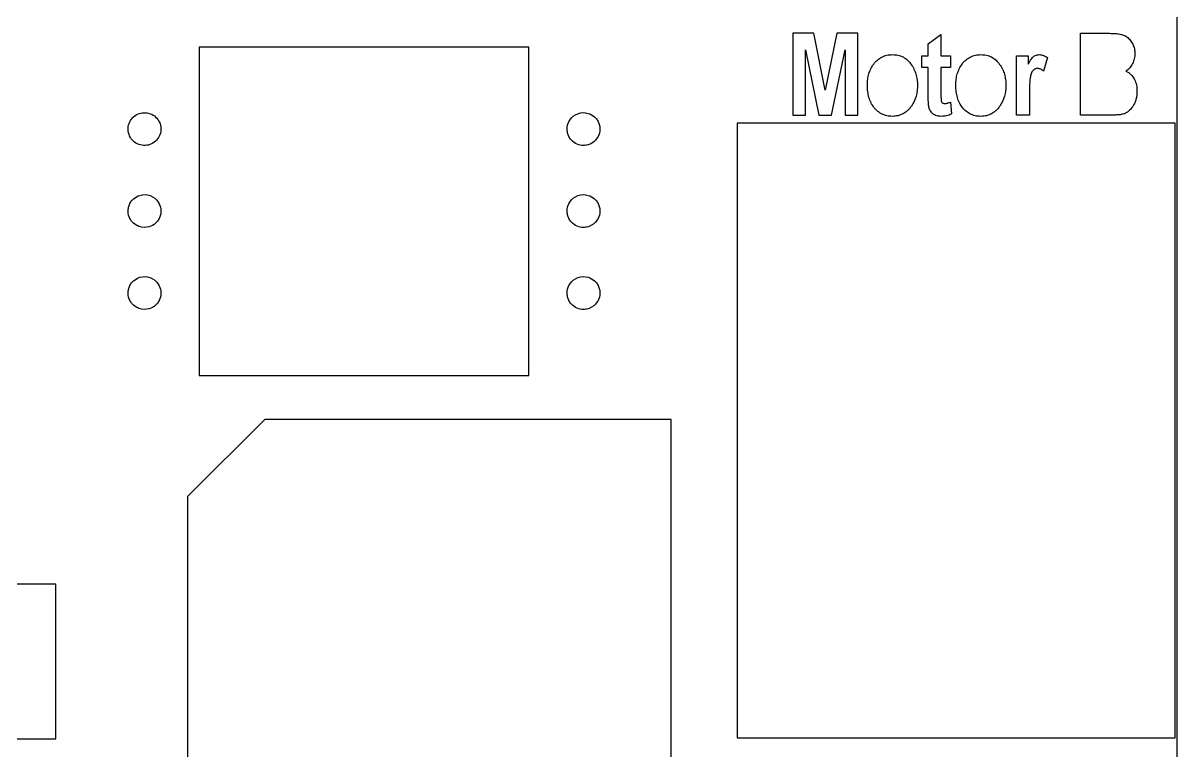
# Model space of a CAD drawing. Header units: millimetres. Extents: x -165 to 165, y -165 to 165.
# Drawn here: x 37.17 to 58.27, y -95.84 to -82.53 of the extents above; entities that cross this region are included whole.
import ezdxf

# ---------------------------------------------------------------- set-up
doc = ezdxf.new("R2010")
doc.units = ezdxf.units.MM
doc.layers.get('0').update_dxf_attribs({"linetype": 'CONTINUOUS'})

msp = doc.modelspace()

# ---------------------------------------------------------------- linework, layer by layer
for p, q in [((53.72, -82.903), (53.953, -82.732)), ((53.953, -82.732), (53.953, -83.122)), ((56.505, -84.213), (56.505, -82.713)), ((56.505, -82.713), (57.009, -82.713)), ((53.72, -83.122), (53.72, -82.903)), ((53.603, -83.336), (53.603, -83.122)), ((53.603, -83.122), (53.72, -83.122)), ((53.953, -83.122), (54.129, -83.122)), ((54.129, -83.122), (54.129, -83.336)), ((55.336, -84.213), (55.336, -83.122)), ((55.336, -83.122), (55.551, -83.122)), ((55.551, -83.122), (55.551, -83.277)), ((55.901, -83.157), (55.827, -83.403)), ((53.72, -83.336), (53.603, -83.336)), ((53.72, -83.818), (53.72, -83.336)), ((54.129, -83.336), (53.953, -83.336)), ((53.953, -83.336), (53.953, -83.787)), ((55.57, -83.876), (55.57, -84.213)), ((54.127, -83.971), (54.148, -84.189)), ((55.57, -84.213), (55.336, -84.213)), ((56.925, -84.213), (56.505, -84.213))]:
    msp.add_line(p, q)
for points in [[(58.268, -104.844), (15.268, -104.844), (15.268, -61.844), (58.268, -61.844)], [(51.246, -84.213), (51.479, -84.213), (51.479, -83.013), (51.719, -84.213), (51.956, -84.213), (52.2, -83.013), (52.2, -84.213), (52.434, -84.213), (52.434, -82.713), (52.051, -82.713), (51.84, -83.756), (51.632, -82.713), (51.246, -82.713)], [(40.394, -88.972), (46.419, -88.972), (46.419, -82.965), (40.394, -82.965)], [(58.238, -84.357), (50.23, -84.357), (50.23, -95.602), (58.238, -95.602)], [(49.024, -89.775), (41.591, -89.775), (40.182, -91.185), (40.182, -97.409), (41.388, -98.616), (49.024, -98.616)], [(35.759, -95.618), (37.771, -95.618), (37.771, -92.792), (35.759, -92.792)]]:
    msp.add_lwpolyline(points, close=True)
for points, knots in [([(57.009, -82.713), (57.05, -82.713), (57.079, -82.714), (57.098, -82.715), (57.125, -82.716), (57.154, -82.718), (57.185, -82.722), (57.218, -82.726), (57.247, -82.732), (57.272, -82.739), (57.3, -82.748), (57.327, -82.761), (57.351, -82.778), (57.374, -82.795), (57.395, -82.815), (57.414, -82.839), (57.432, -82.862), (57.448, -82.887), (57.461, -82.914), (57.474, -82.94), (57.484, -82.968), (57.49, -82.997), (57.493, -83.011), (57.495, -83.026), (57.496, -83.041), (57.497, -83.051), (57.498, -83.065), (57.499, -83.085)], [0, 0, 0, 0, 0.125, 0.125, 0.125, 0.25, 0.25, 0.25, 0.375, 0.375, 0.375, 0.5, 0.5, 0.5, 0.625, 0.625, 0.625, 0.75, 0.75, 0.75, 0.875, 0.875, 0.875, 0.9375, 0.9375, 0.9375, 1, 1, 1, 1]), ([(52.609, -83.652), (52.61, -83.63), (52.61, -83.613), (52.611, -83.602), (52.612, -83.585), (52.614, -83.568), (52.616, -83.553), (52.62, -83.52), (52.627, -83.487), (52.637, -83.455), (52.646, -83.424), (52.658, -83.393), (52.673, -83.362), (52.688, -83.331), (52.705, -83.302), (52.724, -83.276), (52.744, -83.248), (52.767, -83.224), (52.791, -83.202), (52.815, -83.181), (52.843, -83.162), (52.873, -83.147), (52.903, -83.132), (52.934, -83.121), (52.967, -83.113), (52.984, -83.109), (53, -83.107), (53.016, -83.105), (53.028, -83.104), (53.044, -83.103), (53.066, -83.103)], [0, 0, 0, 0, 0.0625, 0.0625, 0.0625, 0.125, 0.125, 0.125, 0.25, 0.25, 0.25, 0.375, 0.375, 0.375, 0.5, 0.5, 0.5, 0.625, 0.625, 0.625, 0.75, 0.75, 0.75, 0.875, 0.875, 0.875, 0.9375, 0.9375, 0.9375, 1, 1, 1, 1]), ([(53.066, -83.103), (53.089, -83.103), (53.106, -83.104), (53.117, -83.105), (53.134, -83.107), (53.151, -83.109), (53.167, -83.113), (53.201, -83.12), (53.233, -83.131), (53.262, -83.146), (53.292, -83.162), (53.319, -83.181), (53.344, -83.204), (53.367, -83.225), (53.389, -83.251), (53.41, -83.281), (53.43, -83.308), (53.447, -83.337), (53.461, -83.368), (53.477, -83.4), (53.489, -83.431), (53.497, -83.462), (53.507, -83.493), (53.513, -83.526), (53.518, -83.561), (53.521, -83.578), (53.522, -83.594), (53.523, -83.611), (53.524, -83.622), (53.524, -83.639), (53.525, -83.661)], [0, 0, 0, 0, 0.0625, 0.0625, 0.0625, 0.125, 0.125, 0.125, 0.25, 0.25, 0.25, 0.375, 0.375, 0.375, 0.5, 0.5, 0.5, 0.625, 0.625, 0.625, 0.75, 0.75, 0.75, 0.875, 0.875, 0.875, 0.9375, 0.9375, 0.9375, 1, 1, 1, 1]), ([(54.226, -83.652), (54.227, -83.63), (54.227, -83.613), (54.228, -83.602), (54.229, -83.585), (54.23, -83.568), (54.233, -83.553), (54.237, -83.52), (54.244, -83.487), (54.253, -83.455), (54.263, -83.424), (54.275, -83.393), (54.29, -83.362), (54.305, -83.331), (54.322, -83.302), (54.341, -83.276), (54.361, -83.248), (54.383, -83.224), (54.408, -83.202), (54.432, -83.181), (54.46, -83.162), (54.49, -83.147), (54.52, -83.132), (54.551, -83.121), (54.584, -83.113), (54.6, -83.109), (54.617, -83.107), (54.633, -83.105), (54.644, -83.104), (54.661, -83.103), (54.683, -83.103)], [0, 0, 0, 0, 0.0625, 0.0625, 0.0625, 0.125, 0.125, 0.125, 0.25, 0.25, 0.25, 0.375, 0.375, 0.375, 0.5, 0.5, 0.5, 0.625, 0.625, 0.625, 0.75, 0.75, 0.75, 0.875, 0.875, 0.875, 0.9375, 0.9375, 0.9375, 1, 1, 1, 1]), ([(54.683, -83.103), (54.706, -83.103), (54.722, -83.104), (54.734, -83.105), (54.751, -83.107), (54.767, -83.109), (54.784, -83.113), (54.818, -83.12), (54.85, -83.131), (54.879, -83.146), (54.909, -83.162), (54.936, -83.181), (54.961, -83.204), (54.984, -83.225), (55.006, -83.251), (55.027, -83.281), (55.046, -83.308), (55.063, -83.337), (55.078, -83.368), (55.093, -83.4), (55.106, -83.431), (55.114, -83.462), (55.123, -83.493), (55.13, -83.526), (55.135, -83.561), (55.137, -83.578), (55.139, -83.594), (55.14, -83.611), (55.141, -83.622), (55.141, -83.639), (55.142, -83.661)], [0, 0, 0, 0, 0.0625, 0.0625, 0.0625, 0.125, 0.125, 0.125, 0.25, 0.25, 0.25, 0.375, 0.375, 0.375, 0.5, 0.5, 0.5, 0.625, 0.625, 0.625, 0.75, 0.75, 0.75, 0.875, 0.875, 0.875, 0.9375, 0.9375, 0.9375, 1, 1, 1, 1]), ([(55.551, -83.277), (55.566, -83.248), (55.577, -83.228), (55.585, -83.215), (55.589, -83.208), (55.595, -83.198), (55.604, -83.186), (55.612, -83.175), (55.619, -83.166), (55.626, -83.158), (55.635, -83.148), (55.643, -83.14), (55.651, -83.134), (55.66, -83.127), (55.67, -83.121), (55.682, -83.116), (55.692, -83.112), (55.704, -83.108), (55.715, -83.106), (55.723, -83.104), (55.735, -83.103), (55.75, -83.103)], [0, 0, 0, 0, 0.25, 0.25, 0.25, 0.375, 0.375, 0.375, 0.5, 0.5, 0.5, 0.625, 0.625, 0.625, 0.75, 0.75, 0.75, 0.875, 0.875, 0.875, 1, 1, 1, 1]), ([(55.75, -83.103), (55.768, -83.103), (55.782, -83.105), (55.791, -83.106), (55.803, -83.108), (55.816, -83.112), (55.83, -83.117), (55.843, -83.122), (55.856, -83.128), (55.867, -83.135), (55.875, -83.139), (55.886, -83.147), (55.901, -83.157)], [0, 0, 0, 0, 0.25, 0.25, 0.25, 0.5, 0.5, 0.5, 0.75, 0.75, 0.75, 1, 1, 1, 1]), ([(57.499, -83.085), (57.498, -83.106), (57.497, -83.122), (57.496, -83.132), (57.495, -83.148), (57.492, -83.164), (57.489, -83.179), (57.482, -83.21), (57.472, -83.239), (57.457, -83.268), (57.443, -83.297), (57.425, -83.323), (57.405, -83.346), (57.393, -83.359), (57.382, -83.37), (57.371, -83.379), (57.362, -83.386), (57.349, -83.394), (57.331, -83.405)], [0, 0, 0, 0, 0.125, 0.125, 0.125, 0.25, 0.25, 0.25, 0.5, 0.5, 0.5, 0.75, 0.75, 0.75, 0.875, 0.875, 0.875, 1, 1, 1, 1]), ([(55.721, -83.356), (55.713, -83.356), (55.707, -83.357), (55.702, -83.357), (55.697, -83.358), (55.691, -83.359), (55.685, -83.362), (55.673, -83.366), (55.662, -83.372), (55.652, -83.379), (55.634, -83.393), (55.62, -83.413), (55.609, -83.438), (55.601, -83.459), (55.594, -83.482), (55.589, -83.509), (55.585, -83.529), (55.582, -83.553), (55.579, -83.582), (55.576, -83.619), (55.573, -83.668), (55.572, -83.729), (55.571, -83.758), (55.57, -83.807), (55.57, -83.876)], [0, 0, 0, 0, 0.03125, 0.03125, 0.03125, 0.0625, 0.0625, 0.0625, 0.125, 0.125, 0.125, 0.25, 0.25, 0.25, 0.375, 0.375, 0.375, 0.5, 0.5, 0.5, 0.75, 0.75, 0.75, 1, 1, 1, 1]), ([(55.827, -83.403), (55.817, -83.395), (55.809, -83.389), (55.804, -83.385), (55.796, -83.379), (55.787, -83.375), (55.778, -83.37), (55.768, -83.365), (55.759, -83.362), (55.75, -83.36), (55.744, -83.358), (55.734, -83.357), (55.721, -83.356)], [0, 0, 0, 0, 0.25, 0.25, 0.25, 0.5, 0.5, 0.5, 0.75, 0.75, 0.75, 1, 1, 1, 1]), ([(57.331, -83.405), (57.354, -83.416), (57.37, -83.424), (57.381, -83.431), (57.397, -83.441), (57.411, -83.452), (57.425, -83.466), (57.451, -83.491), (57.473, -83.521), (57.491, -83.555), (57.507, -83.587), (57.519, -83.622), (57.527, -83.661), (57.531, -83.68), (57.534, -83.698), (57.535, -83.717), (57.536, -83.729), (57.537, -83.748), (57.538, -83.772)], [0, 0, 0, 0, 0.125, 0.125, 0.125, 0.25, 0.25, 0.25, 0.5, 0.5, 0.5, 0.75, 0.75, 0.75, 0.875, 0.875, 0.875, 1, 1, 1, 1]), ([(53.068, -84.232), (53.045, -84.232), (53.027, -84.231), (53.016, -84.23), (52.999, -84.228), (52.981, -84.225), (52.964, -84.221), (52.93, -84.213), (52.898, -84.201), (52.867, -84.185), (52.837, -84.169), (52.808, -84.149), (52.782, -84.125), (52.755, -84.101), (52.732, -84.075), (52.713, -84.048), (52.676, -83.995), (52.648, -83.932), (52.631, -83.859), (52.623, -83.827), (52.618, -83.793), (52.614, -83.756), (52.612, -83.739), (52.611, -83.722), (52.611, -83.704), (52.61, -83.693), (52.61, -83.675), (52.609, -83.652)], [0, 0, 0, 0, 0.0625, 0.0625, 0.0625, 0.125, 0.125, 0.125, 0.25, 0.25, 0.25, 0.375, 0.375, 0.375, 0.5, 0.5, 0.5, 0.75, 0.75, 0.75, 0.875, 0.875, 0.875, 0.9375, 0.9375, 0.9375, 1, 1, 1, 1]), ([(53.525, -83.661), (53.525, -83.684), (53.524, -83.701), (53.523, -83.712), (53.522, -83.729), (53.521, -83.745), (53.519, -83.763), (53.514, -83.797), (53.508, -83.83), (53.498, -83.863), (53.479, -83.931), (53.45, -83.993), (53.413, -84.047), (53.401, -84.064), (53.387, -84.082), (53.371, -84.099), (53.361, -84.111), (53.349, -84.122), (53.335, -84.134), (53.313, -84.153), (53.289, -84.169), (53.263, -84.183), (53.233, -84.199), (53.202, -84.212), (53.169, -84.22), (53.152, -84.224), (53.135, -84.228), (53.118, -84.229), (53.107, -84.23), (53.09, -84.232), (53.068, -84.232)], [0, 0, 0, 0, 0.0625, 0.0625, 0.0625, 0.125, 0.125, 0.125, 0.25, 0.25, 0.25, 0.5, 0.5, 0.5, 0.581633, 0.581633, 0.581633, 0.642857, 0.642857, 0.642857, 0.75, 0.75, 0.75, 0.875, 0.875, 0.875, 0.9375, 0.9375, 0.9375, 1, 1, 1, 1]), ([(54.684, -84.232), (54.661, -84.232), (54.644, -84.231), (54.633, -84.23), (54.615, -84.228), (54.598, -84.225), (54.581, -84.221), (54.547, -84.213), (54.515, -84.201), (54.484, -84.185), (54.454, -84.169), (54.425, -84.149), (54.399, -84.125), (54.372, -84.101), (54.349, -84.075), (54.33, -84.048), (54.292, -83.995), (54.265, -83.932), (54.248, -83.859), (54.24, -83.827), (54.235, -83.793), (54.231, -83.756), (54.229, -83.739), (54.228, -83.722), (54.227, -83.704), (54.227, -83.693), (54.226, -83.675), (54.226, -83.652)], [0, 0, 0, 0, 0.0625, 0.0625, 0.0625, 0.125, 0.125, 0.125, 0.25, 0.25, 0.25, 0.375, 0.375, 0.375, 0.5, 0.5, 0.5, 0.75, 0.75, 0.75, 0.875, 0.875, 0.875, 0.9375, 0.9375, 0.9375, 1, 1, 1, 1]), ([(55.142, -83.661), (55.141, -83.684), (55.141, -83.701), (55.14, -83.712), (55.139, -83.729), (55.138, -83.745), (55.135, -83.763), (55.131, -83.797), (55.124, -83.83), (55.115, -83.863), (55.096, -83.931), (55.067, -83.993), (55.03, -84.047), (55.018, -84.064), (55.004, -84.082), (54.988, -84.099), (54.977, -84.111), (54.965, -84.122), (54.952, -84.134), (54.93, -84.153), (54.906, -84.169), (54.88, -84.183), (54.85, -84.199), (54.819, -84.212), (54.785, -84.22), (54.769, -84.224), (54.752, -84.228), (54.735, -84.229), (54.724, -84.23), (54.707, -84.232), (54.684, -84.232)], [0, 0, 0, 0, 0.0625, 0.0625, 0.0625, 0.125, 0.125, 0.125, 0.25, 0.25, 0.25, 0.5, 0.5, 0.5, 0.581633, 0.581633, 0.581633, 0.642857, 0.642857, 0.642857, 0.75, 0.75, 0.75, 0.875, 0.875, 0.875, 0.9375, 0.9375, 0.9375, 1, 1, 1, 1]), ([(53.734, -84.063), (53.731, -84.049), (53.729, -84.038), (53.728, -84.028), (53.727, -84.019), (53.726, -84.008), (53.725, -83.993), (53.724, -83.978), (53.723, -83.961), (53.722, -83.941), (53.721, -83.916), (53.72, -83.892), (53.72, -83.87), (53.72, -83.859), (53.72, -83.842), (53.72, -83.818)], [0, 0, 0, 0, 0.142857, 0.142857, 0.142857, 0.285714, 0.285714, 0.285714, 0.5, 0.5, 0.5, 0.785714, 0.785714, 0.785714, 1, 1, 1, 1]), ([(53.953, -83.787), (53.953, -83.811), (53.954, -83.839), (53.954, -83.872), (53.955, -83.899), (53.956, -83.918), (53.957, -83.929), (53.958, -83.935), (53.958, -83.94), (53.958, -83.943), (53.959, -83.947), (53.96, -83.951), (53.961, -83.957)], [0, 0, 0, 0, 0.5, 0.5, 0.5, 0.833333, 0.833333, 0.833333, 0.916667, 0.916667, 0.916667, 1, 1, 1, 1]), ([(57.538, -83.772), (57.537, -83.801), (57.536, -83.823), (57.534, -83.839), (57.532, -83.86), (57.528, -83.882), (57.523, -83.905), (57.518, -83.926), (57.512, -83.947), (57.503, -83.969), (57.495, -83.99), (57.485, -84.01), (57.474, -84.029), (57.465, -84.044), (57.455, -84.059), (57.444, -84.073), (57.427, -84.096), (57.408, -84.116), (57.389, -84.132), (57.371, -84.147), (57.353, -84.16), (57.335, -84.17), (57.325, -84.176), (57.315, -84.18), (57.304, -84.184), (57.297, -84.187), (57.286, -84.19), (57.272, -84.194)], [0, 0, 0, 0, 0.125, 0.125, 0.125, 0.25, 0.25, 0.25, 0.375, 0.375, 0.375, 0.5, 0.5, 0.5, 0.6, 0.6, 0.6, 0.75, 0.75, 0.75, 0.875, 0.875, 0.875, 0.9375, 0.9375, 0.9375, 1, 1, 1, 1]), ([(39.29, -84.746), (39.252, -84.732), (39.219, -84.712), (39.19, -84.685), (39.161, -84.658), (39.138, -84.627), (39.121, -84.59), (39.105, -84.554), (39.095, -84.516), (39.094, -84.476), (39.092, -84.436), (39.099, -84.398), (39.112, -84.361), (39.126, -84.324), (39.146, -84.291), (39.173, -84.261), (39.2, -84.232), (39.231, -84.209), (39.268, -84.192), (39.304, -84.176), (39.342, -84.166), (39.382, -84.165), (39.421, -84.163), (39.459, -84.169), (39.497, -84.183)], [0, 0, 0, 0, 0.0625, 0.0625, 0.0625, 0.125, 0.125, 0.125, 0.1875, 0.1875, 0.1875, 0.25, 0.25, 0.25, 0.3125, 0.3125, 0.3125, 0.375, 0.375, 0.375, 0.4375, 0.4375, 0.4375, 0.5, 0.5, 0.5, 0.5]), ([(47.316, -84.183), (47.379, -84.16), (47.442, -84.158), (47.506, -84.177), (47.548, -84.19), (47.586, -84.211), (47.619, -84.241), (47.637, -84.257), (47.653, -84.275), (47.667, -84.295), (47.681, -84.316), (47.693, -84.338), (47.701, -84.361), (47.71, -84.384), (47.715, -84.409), (47.718, -84.433), (47.72, -84.458), (47.72, -84.482), (47.717, -84.506), (47.71, -84.55), (47.695, -84.591), (47.671, -84.628), (47.635, -84.684), (47.585, -84.723), (47.523, -84.746)], [0.5, 0.5, 0.5, 0.5, 0.625, 0.625, 0.625, 0.6875, 0.6875, 0.6875, 0.71875, 0.71875, 0.71875, 0.75, 0.75, 0.75, 0.78125, 0.78125, 0.78125, 0.8125, 0.8125, 0.8125, 0.875, 0.875, 0.875, 1, 1, 1, 1]), ([(53.958, -84.232), (53.941, -84.232), (53.928, -84.231), (53.919, -84.23), (53.907, -84.229), (53.894, -84.227), (53.882, -84.223), (53.863, -84.219), (53.847, -84.213), (53.834, -84.205), (53.826, -84.201), (53.819, -84.197), (53.812, -84.191), (53.792, -84.176), (53.775, -84.157), (53.762, -84.134), (53.755, -84.123), (53.75, -84.111), (53.745, -84.1), (53.742, -84.092), (53.739, -84.079), (53.734, -84.063)], [0, 0, 0, 0, 0.125, 0.125, 0.125, 0.25, 0.25, 0.25, 0.416667, 0.416667, 0.416667, 0.5, 0.5, 0.5, 0.75, 0.75, 0.75, 0.875, 0.875, 0.875, 1, 1, 1, 1]), ([(53.961, -83.957), (53.965, -83.965), (53.968, -83.971), (53.971, -83.975), (53.975, -83.98), (53.98, -83.985), (53.986, -83.988), (53.992, -83.992), (53.998, -83.995), (54.005, -83.996), (54.009, -83.997), (54.016, -83.998), (54.025, -83.999)], [0, 0, 0, 0, 0.25, 0.25, 0.25, 0.5, 0.5, 0.5, 0.75, 0.75, 0.75, 1, 1, 1, 1]), ([(54.025, -83.999), (54.036, -83.998), (54.045, -83.997), (54.051, -83.996), (54.059, -83.994), (54.068, -83.992), (54.077, -83.989), (54.089, -83.985), (54.105, -83.979), (54.127, -83.971)], [0, 0, 0, 0, 0.25, 0.25, 0.25, 0.5, 0.5, 0.5, 0.9999999, 0.9999999, 0.9999999, 0.9999999]), ([(39.497, -84.183), (39.535, -84.197), (39.568, -84.217), (39.597, -84.244), (39.626, -84.271), (39.649, -84.302), (39.666, -84.339), (39.683, -84.375), (39.692, -84.413), (39.693, -84.453), (39.695, -84.493), (39.689, -84.531), (39.675, -84.568), (39.662, -84.605), (39.641, -84.638), (39.614, -84.668), (39.588, -84.697), (39.556, -84.72), (39.52, -84.737), (39.483, -84.754), (39.445, -84.763), (39.406, -84.765), (39.366, -84.766), (39.328, -84.76), (39.29, -84.746)], [0, 0, 0, 0, 0.0625, 0.0625, 0.0625, 0.125, 0.125, 0.125, 0.1875, 0.1875, 0.1875, 0.25, 0.25, 0.25, 0.3125, 0.3125, 0.3125, 0.375, 0.375, 0.375, 0.4375, 0.4375, 0.4375, 0.5, 0.5, 0.5, 0.5]), ([(47.523, -84.746), (47.495, -84.756), (47.468, -84.762), (47.439, -84.764), (47.403, -84.767), (47.368, -84.762), (47.333, -84.752), (47.29, -84.739), (47.253, -84.718), (47.22, -84.688), (47.202, -84.672), (47.186, -84.654), (47.172, -84.634), (47.158, -84.613), (47.146, -84.591), (47.138, -84.568), (47.129, -84.545), (47.124, -84.521), (47.121, -84.496), (47.119, -84.471), (47.119, -84.447), (47.122, -84.423), (47.128, -84.379), (47.144, -84.338), (47.168, -84.301), (47.204, -84.245), (47.254, -84.206), (47.316, -84.183)], [0, 0, 0, 0, 0.0625, 0.0625, 0.0625, 0.125, 0.125, 0.125, 0.1875, 0.1875, 0.1875, 0.21875, 0.21875, 0.21875, 0.25, 0.25, 0.25, 0.28125, 0.28125, 0.28125, 0.3125, 0.3125, 0.3125, 0.375, 0.375, 0.375, 0.5, 0.5, 0.5, 0.5]), ([(54.148, -84.189), (54.128, -84.198), (54.113, -84.205), (54.103, -84.209), (54.089, -84.214), (54.073, -84.218), (54.055, -84.222), (54.038, -84.226), (54.022, -84.228), (54.007, -84.23), (53.996, -84.231), (53.98, -84.232), (53.958, -84.232)], [0.0000001, 0.0000001, 0.0000001, 0.0000001, 0.25, 0.25, 0.25, 0.5, 0.5, 0.5, 0.75, 0.75, 0.75, 1, 1, 1, 1]), ([(57.272, -84.194), (57.255, -84.198), (57.241, -84.2), (57.229, -84.202), (57.219, -84.203), (57.205, -84.204), (57.186, -84.206), (57.16, -84.208), (57.131, -84.209), (57.099, -84.21), (57.065, -84.211), (57.035, -84.212), (57.012, -84.212), (56.992, -84.213), (56.963, -84.213), (56.925, -84.213)], [0, 0, 0, 0, 0.125, 0.125, 0.125, 0.25, 0.25, 0.25, 0.5, 0.5, 0.5, 0.75, 0.75, 0.75, 1, 1, 1, 1]), ([(39.29, -86.246), (39.263, -86.236), (39.237, -86.222), (39.215, -86.206), (39.186, -86.184), (39.162, -86.158), (39.142, -86.128), (39.118, -86.09), (39.102, -86.049), (39.097, -86.006), (39.093, -85.982), (39.093, -85.958), (39.095, -85.933), (39.098, -85.908), (39.104, -85.884), (39.112, -85.861), (39.121, -85.838), (39.132, -85.816), (39.146, -85.795), (39.161, -85.774), (39.176, -85.756), (39.194, -85.741), (39.227, -85.711), (39.265, -85.69), (39.308, -85.677), (39.372, -85.658), (39.435, -85.66), (39.497, -85.683)], [0, 0, 0, 0, 0.0625, 0.0625, 0.0625, 0.125, 0.125, 0.125, 0.1875, 0.1875, 0.1875, 0.21875, 0.21875, 0.21875, 0.25, 0.25, 0.25, 0.28125, 0.28125, 0.28125, 0.3125, 0.3125, 0.3125, 0.375, 0.375, 0.375, 0.5, 0.5, 0.5, 0.5]), ([(39.497, -85.683), (39.56, -85.706), (39.61, -85.746), (39.645, -85.801), (39.67, -85.839), (39.685, -85.88), (39.691, -85.923), (39.694, -85.947), (39.694, -85.972), (39.692, -85.996), (39.689, -86.021), (39.684, -86.045), (39.675, -86.068), (39.667, -86.092), (39.655, -86.114), (39.641, -86.134), (39.627, -86.155), (39.611, -86.173), (39.593, -86.188), (39.56, -86.218), (39.522, -86.239), (39.48, -86.252), (39.416, -86.271), (39.353, -86.269), (39.29, -86.246)], [0, 0, 0, 0, 0.125, 0.125, 0.125, 0.1875, 0.1875, 0.1875, 0.21875, 0.21875, 0.21875, 0.25, 0.25, 0.25, 0.28125, 0.28125, 0.28125, 0.3125, 0.3125, 0.3125, 0.375, 0.375, 0.375, 0.5, 0.5, 0.5, 0.5]), ([(47.523, -86.246), (47.495, -86.256), (47.468, -86.262), (47.439, -86.264), (47.403, -86.267), (47.368, -86.262), (47.333, -86.252), (47.29, -86.239), (47.253, -86.218), (47.22, -86.188), (47.202, -86.172), (47.186, -86.154), (47.172, -86.134), (47.158, -86.113), (47.146, -86.091), (47.138, -86.068), (47.129, -86.045), (47.124, -86.021), (47.121, -85.996), (47.119, -85.971), (47.119, -85.947), (47.122, -85.923), (47.128, -85.879), (47.144, -85.838), (47.168, -85.801), (47.204, -85.745), (47.254, -85.706), (47.316, -85.683)], [0, 0, 0, 0, 0.0625, 0.0625, 0.0625, 0.125, 0.125, 0.125, 0.1875, 0.1875, 0.1875, 0.21875, 0.21875, 0.21875, 0.25, 0.25, 0.25, 0.28125, 0.28125, 0.28125, 0.3125, 0.3125, 0.3125, 0.375, 0.375, 0.375, 0.5, 0.5, 0.5, 0.5]), ([(47.316, -85.683), (47.379, -85.66), (47.442, -85.658), (47.506, -85.677), (47.548, -85.69), (47.586, -85.711), (47.619, -85.741), (47.637, -85.757), (47.653, -85.775), (47.667, -85.795), (47.681, -85.816), (47.693, -85.838), (47.701, -85.861), (47.71, -85.884), (47.715, -85.909), (47.718, -85.933), (47.72, -85.958), (47.72, -85.982), (47.717, -86.006), (47.71, -86.05), (47.695, -86.091), (47.671, -86.128), (47.635, -86.184), (47.585, -86.223), (47.523, -86.246)], [0.5, 0.5, 0.5, 0.5, 0.625, 0.625, 0.625, 0.6875, 0.6875, 0.6875, 0.71875, 0.71875, 0.71875, 0.75, 0.75, 0.75, 0.78125, 0.78125, 0.78125, 0.8125, 0.8125, 0.8125, 0.875, 0.875, 0.875, 1, 1, 1, 1]), ([(39.29, -87.746), (39.263, -87.736), (39.237, -87.722), (39.215, -87.706), (39.186, -87.684), (39.162, -87.658), (39.142, -87.628), (39.118, -87.59), (39.102, -87.549), (39.097, -87.506), (39.093, -87.482), (39.093, -87.458), (39.095, -87.433), (39.098, -87.408), (39.104, -87.384), (39.112, -87.361), (39.121, -87.338), (39.132, -87.316), (39.146, -87.295), (39.161, -87.274), (39.176, -87.256), (39.194, -87.241), (39.227, -87.211), (39.265, -87.19), (39.308, -87.177), (39.372, -87.158), (39.435, -87.16), (39.497, -87.183)], [0, 0, 0, 0, 0.0625, 0.0625, 0.0625, 0.125, 0.125, 0.125, 0.1875, 0.1875, 0.1875, 0.21875, 0.21875, 0.21875, 0.25, 0.25, 0.25, 0.28125, 0.28125, 0.28125, 0.3125, 0.3125, 0.3125, 0.375, 0.375, 0.375, 0.5, 0.5, 0.5, 0.5]), ([(39.497, -87.183), (39.56, -87.206), (39.61, -87.246), (39.645, -87.301), (39.67, -87.339), (39.685, -87.38), (39.691, -87.423), (39.694, -87.447), (39.694, -87.472), (39.692, -87.496), (39.689, -87.521), (39.684, -87.545), (39.675, -87.568), (39.667, -87.592), (39.655, -87.614), (39.641, -87.634), (39.627, -87.655), (39.611, -87.673), (39.593, -87.688), (39.56, -87.718), (39.522, -87.739), (39.48, -87.752), (39.416, -87.771), (39.353, -87.769), (39.29, -87.746)], [0, 0, 0, 0, 0.125, 0.125, 0.125, 0.1875, 0.1875, 0.1875, 0.21875, 0.21875, 0.21875, 0.25, 0.25, 0.25, 0.28125, 0.28125, 0.28125, 0.3125, 0.3125, 0.3125, 0.375, 0.375, 0.375, 0.5, 0.5, 0.5, 0.5]), ([(47.523, -87.746), (47.495, -87.756), (47.468, -87.762), (47.439, -87.764), (47.403, -87.767), (47.368, -87.762), (47.333, -87.752), (47.29, -87.739), (47.253, -87.718), (47.22, -87.688), (47.202, -87.672), (47.186, -87.654), (47.172, -87.634), (47.158, -87.613), (47.146, -87.591), (47.138, -87.568), (47.129, -87.545), (47.124, -87.521), (47.121, -87.496), (47.119, -87.471), (47.119, -87.447), (47.122, -87.423), (47.128, -87.379), (47.144, -87.338), (47.168, -87.301), (47.204, -87.245), (47.254, -87.206), (47.316, -87.183)], [0, 0, 0, 0, 0.0625, 0.0625, 0.0625, 0.125, 0.125, 0.125, 0.1875, 0.1875, 0.1875, 0.21875, 0.21875, 0.21875, 0.25, 0.25, 0.25, 0.28125, 0.28125, 0.28125, 0.3125, 0.3125, 0.3125, 0.375, 0.375, 0.375, 0.5, 0.5, 0.5, 0.5]), ([(47.316, -87.183), (47.379, -87.16), (47.442, -87.158), (47.506, -87.177), (47.548, -87.19), (47.586, -87.211), (47.619, -87.241), (47.637, -87.257), (47.653, -87.275), (47.667, -87.295), (47.681, -87.316), (47.693, -87.338), (47.701, -87.361), (47.71, -87.384), (47.715, -87.409), (47.718, -87.433), (47.72, -87.458), (47.72, -87.482), (47.717, -87.506), (47.71, -87.55), (47.695, -87.591), (47.671, -87.628), (47.635, -87.684), (47.585, -87.723), (47.523, -87.746)], [0.5, 0.5, 0.5, 0.5, 0.625, 0.625, 0.625, 0.6875, 0.6875, 0.6875, 0.71875, 0.71875, 0.71875, 0.75, 0.75, 0.75, 0.78125, 0.78125, 0.78125, 0.8125, 0.8125, 0.8125, 0.875, 0.875, 0.875, 1, 1, 1, 1])]:
    msp.add_open_spline(points, degree=3, knots=knots)

doc.saveas('drawing.dxf')
